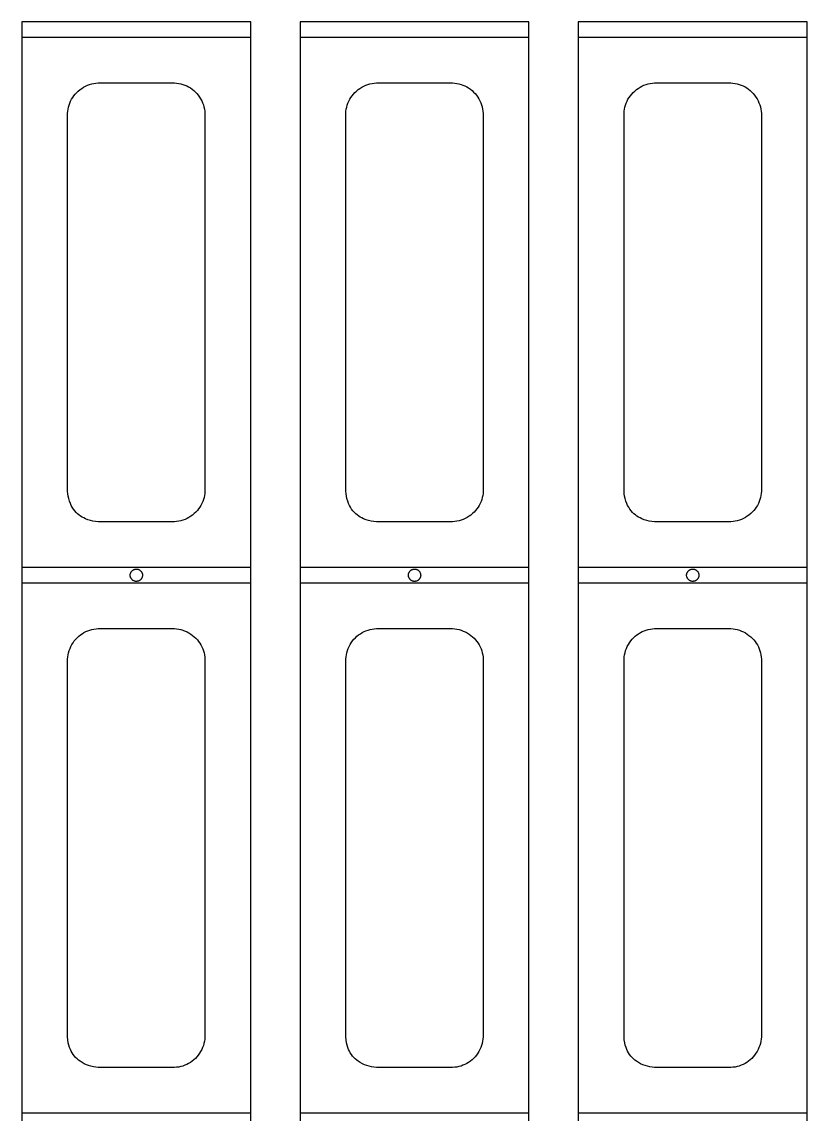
# Model space of a CAD drawing. Extents: x -75 to 75, y -42 to 42.
# Drawn here: x -28.85 to -3.12, y -5.06 to 30.72 of the extents above; entities that cross this region are included whole.
import ezdxf

# ---------------------------------------------------------------- set-up
doc = ezdxf.new("R2010")
doc.units = 0
doc.header["$MEASUREMENT"] = 0
doc.layers.get('0').update_dxf_attribs({"linetype": 'CONTINUOUS'})

msp = doc.modelspace()

# ---------------------------------------------------------------- linework, layer by layer
for p, q in [((-28.849, 30.718), (-28.849, 30.218)), ((-21.349, 30.718), (-28.849, 30.718)), ((-21.349, 30.218), (-21.349, 30.718)), ((-19.734, 30.718), (-19.734, 30.218)), ((-12.234, 30.718), (-19.734, 30.718)), ((-12.234, 30.218), (-12.234, 30.718)), ((-10.619, 30.718), (-10.619, 30.218)), ((-3.119, 30.718), (-10.619, 30.718)), ((-3.119, 30.218), (-3.119, 30.718)), ((-28.849, 30.218), (-21.349, 30.218)), ((-28.849, 30.218), (-28.849, 12.843)), ((-21.349, 12.843), (-21.349, 30.218)), ((-19.734, 30.218), (-19.734, 12.843)), ((-19.734, 30.218), (-12.234, 30.218)), ((-12.234, 12.843), (-12.234, 30.218)), ((-10.619, 30.218), (-10.619, 12.843)), ((-10.619, 30.218), (-3.119, 30.218)), ((-3.119, 12.843), (-3.119, 30.218)), ((-26.761, 28.61), (-26.696, 28.639)), ((-26.696, 28.639), (-26.629, 28.664)), ((-26.629, 28.664), (-26.56, 28.684)), ((-26.56, 28.684), (-26.491, 28.7)), ((-26.491, 28.7), (-26.42, 28.711)), ((-26.42, 28.711), (-26.349, 28.718)), ((-26.349, 28.718), (-23.849, 28.718)), ((-23.849, 28.718), (-23.779, 28.713)), ((-23.779, 28.713), (-23.71, 28.703)), ((-23.71, 28.703), (-23.642, 28.689)), ((-23.642, 28.689), (-23.575, 28.67)), ((-23.575, 28.67), (-23.51, 28.647)), ((-23.51, 28.647), (-23.446, 28.619)), ((-17.646, 28.61), (-17.581, 28.639)), ((-17.581, 28.639), (-17.514, 28.664)), ((-17.514, 28.664), (-17.445, 28.684)), ((-17.445, 28.684), (-17.376, 28.7)), ((-17.376, 28.7), (-17.305, 28.711)), ((-17.305, 28.711), (-17.234, 28.718)), ((-17.234, 28.718), (-14.734, 28.718)), ((-14.734, 28.718), (-14.665, 28.713)), ((-14.665, 28.713), (-14.596, 28.703)), ((-14.596, 28.703), (-14.527, 28.689)), ((-14.527, 28.689), (-14.46, 28.67)), ((-14.46, 28.67), (-14.395, 28.647)), ((-14.395, 28.647), (-14.331, 28.619)), ((-8.531, 28.61), (-8.466, 28.639)), ((-8.466, 28.639), (-8.399, 28.664)), ((-8.399, 28.664), (-8.331, 28.684)), ((-8.331, 28.684), (-8.261, 28.7)), ((-8.261, 28.7), (-8.19, 28.711)), ((-8.19, 28.711), (-8.119, 28.718)), ((-8.119, 28.718), (-5.619, 28.718)), ((-5.619, 28.718), (-5.55, 28.713)), ((-5.55, 28.713), (-5.481, 28.703)), ((-5.481, 28.703), (-5.413, 28.689)), ((-5.413, 28.689), (-5.346, 28.67)), ((-5.346, 28.67), (-5.28, 28.647)), ((-5.28, 28.647), (-5.216, 28.619)), ((-27.182, 28.242), (-27.142, 28.299)), ((-27.142, 28.299), (-27.098, 28.353)), ((-27.098, 28.353), (-27.051, 28.403)), ((-27.051, 28.403), (-26.998, 28.452)), ((-26.998, 28.452), (-26.943, 28.497)), ((-26.943, 28.497), (-26.885, 28.539)), ((-26.885, 28.539), (-26.824, 28.577)), ((-26.824, 28.577), (-26.761, 28.61)), ((-23.446, 28.619), (-23.384, 28.587)), ((-23.384, 28.587), (-23.325, 28.551)), ((-23.325, 28.551), (-23.268, 28.511)), ((-23.268, 28.511), (-23.214, 28.467)), ((-23.214, 28.467), (-23.163, 28.419)), ((-23.163, 28.419), (-23.114, 28.367)), ((-23.114, 28.367), (-23.069, 28.312)), ((-23.069, 28.312), (-23.027, 28.254)), ((-18.067, 28.242), (-18.027, 28.299)), ((-18.027, 28.299), (-17.983, 28.353)), ((-17.983, 28.353), (-17.936, 28.403)), ((-17.936, 28.403), (-17.884, 28.452)), ((-17.884, 28.452), (-17.828, 28.497)), ((-17.828, 28.497), (-17.77, 28.539)), ((-17.77, 28.539), (-17.709, 28.577)), ((-17.709, 28.577), (-17.646, 28.61)), ((-14.331, 28.619), (-14.269, 28.587)), ((-14.269, 28.587), (-14.21, 28.551)), ((-14.21, 28.551), (-14.153, 28.511)), ((-14.153, 28.511), (-14.099, 28.467)), ((-14.099, 28.467), (-14.048, 28.419)), ((-14.048, 28.419), (-13.999, 28.367)), ((-13.999, 28.367), (-13.954, 28.312)), ((-13.954, 28.312), (-13.912, 28.254)), ((-8.952, 28.242), (-8.912, 28.299)), ((-8.912, 28.299), (-8.868, 28.353)), ((-8.868, 28.353), (-8.821, 28.403)), ((-8.821, 28.403), (-8.769, 28.452)), ((-8.769, 28.452), (-8.713, 28.497)), ((-8.713, 28.497), (-8.655, 28.539)), ((-8.655, 28.539), (-8.594, 28.577)), ((-8.594, 28.577), (-8.531, 28.61)), ((-5.216, 28.619), (-5.154, 28.587)), ((-5.154, 28.587), (-5.095, 28.551)), ((-5.095, 28.551), (-5.038, 28.511)), ((-5.038, 28.511), (-4.984, 28.467)), ((-4.984, 28.467), (-4.933, 28.419)), ((-4.933, 28.419), (-4.884, 28.367)), ((-4.884, 28.367), (-4.839, 28.312)), ((-4.839, 28.312), (-4.798, 28.254)), ((-27.335, 27.856), (-27.32, 27.924)), ((-27.32, 27.924), (-27.302, 27.991)), ((-27.302, 27.991), (-27.278, 28.057)), ((-27.278, 28.057), (-27.25, 28.12)), ((-27.25, 28.12), (-27.218, 28.182)), ((-27.218, 28.182), (-27.182, 28.242)), ((-23.027, 28.254), (-22.99, 28.193)), ((-22.99, 28.193), (-22.956, 28.13)), ((-22.956, 28.13), (-22.927, 28.065)), ((-22.927, 28.065), (-22.902, 27.997)), ((-22.902, 27.997), (-22.882, 27.929)), ((-22.882, 27.929), (-22.866, 27.859)), ((-18.22, 27.856), (-18.205, 27.924)), ((-18.205, 27.924), (-18.187, 27.991)), ((-18.187, 27.991), (-18.163, 28.057)), ((-18.163, 28.057), (-18.136, 28.12)), ((-18.136, 28.12), (-18.104, 28.182)), ((-18.104, 28.182), (-18.067, 28.242)), ((-13.912, 28.254), (-13.875, 28.193)), ((-13.875, 28.193), (-13.841, 28.13)), ((-13.841, 28.13), (-13.812, 28.065)), ((-13.812, 28.065), (-13.787, 27.997)), ((-13.787, 27.997), (-13.767, 27.929)), ((-13.767, 27.929), (-13.751, 27.859)), ((-9.105, 27.856), (-9.091, 27.924)), ((-9.091, 27.924), (-9.072, 27.991)), ((-9.072, 27.991), (-9.048, 28.057)), ((-9.048, 28.057), (-9.021, 28.12)), ((-9.021, 28.12), (-8.989, 28.182)), ((-8.989, 28.182), (-8.952, 28.242)), ((-4.798, 28.254), (-4.76, 28.193)), ((-4.76, 28.193), (-4.727, 28.13)), ((-4.727, 28.13), (-4.697, 28.065)), ((-4.697, 28.065), (-4.673, 27.997)), ((-4.673, 27.997), (-4.652, 27.929)), ((-4.652, 27.929), (-4.637, 27.859)), ((-27.349, 27.718), (-27.344, 27.787)), ((-27.349, 15.343), (-27.349, 27.718)), ((-27.344, 27.787), (-27.335, 27.856)), ((-22.866, 27.859), (-22.855, 27.789)), ((-22.855, 27.789), (-22.849, 27.718)), ((-22.849, 27.718), (-22.849, 15.343)), ((-18.234, 27.718), (-18.229, 27.787)), ((-18.234, 15.343), (-18.234, 27.718)), ((-18.229, 27.787), (-18.22, 27.856)), ((-13.751, 27.859), (-13.74, 27.789)), ((-13.74, 27.789), (-13.734, 27.718)), ((-13.734, 27.718), (-13.734, 15.343)), ((-9.119, 27.718), (-9.114, 27.787)), ((-9.119, 15.343), (-9.119, 27.718)), ((-9.114, 27.787), (-9.105, 27.856)), ((-4.637, 27.859), (-4.625, 27.789)), ((-4.625, 27.789), (-4.619, 27.718)), ((-4.619, 27.718), (-4.619, 15.343)), ((-27.342, 15.261), (-27.349, 15.343)), ((-27.329, 15.18), (-27.342, 15.261)), ((-27.311, 15.101), (-27.329, 15.18)), ((-27.288, 15.022), (-27.311, 15.101)), ((-22.896, 15.069), (-22.919, 15.003)), ((-22.877, 15.136), (-22.896, 15.069)), ((-22.863, 15.204), (-22.877, 15.136)), ((-22.854, 15.273), (-22.863, 15.204)), ((-22.849, 15.343), (-22.854, 15.273)), ((-18.227, 15.261), (-18.234, 15.343)), ((-18.214, 15.18), (-18.227, 15.261)), ((-18.196, 15.101), (-18.214, 15.18)), ((-18.173, 15.022), (-18.196, 15.101)), ((-13.781, 15.069), (-13.805, 15.003)), ((-13.762, 15.136), (-13.781, 15.069)), ((-13.748, 15.204), (-13.762, 15.136)), ((-13.739, 15.273), (-13.748, 15.204)), ((-13.734, 15.343), (-13.739, 15.273)), ((-9.112, 15.261), (-9.119, 15.343)), ((-9.099, 15.18), (-9.112, 15.261)), ((-9.081, 15.101), (-9.099, 15.18)), ((-9.058, 15.022), (-9.081, 15.101)), ((-4.666, 15.069), (-4.69, 15.003)), ((-4.648, 15.136), (-4.666, 15.069)), ((-4.633, 15.204), (-4.648, 15.136)), ((-4.624, 15.273), (-4.633, 15.204)), ((-4.619, 15.343), (-4.624, 15.273)), ((-27.26, 14.945), (-27.288, 15.022)), ((-27.231, 14.88), (-27.26, 14.945)), ((-27.197, 14.818), (-27.231, 14.88)), ((-27.158, 14.758), (-27.197, 14.818)), ((-27.115, 14.701), (-27.158, 14.758)), ((-27.067, 14.648), (-27.115, 14.701)), ((-23.099, 14.708), (-23.147, 14.657)), ((-23.056, 14.761), (-23.099, 14.708)), ((-23.015, 14.818), (-23.056, 14.761)), ((-22.979, 14.878), (-23.015, 14.818)), ((-22.947, 14.94), (-22.979, 14.878)), ((-22.919, 15.003), (-22.947, 14.94)), ((-18.145, 14.945), (-18.173, 15.022)), ((-18.116, 14.88), (-18.145, 14.945)), ((-18.082, 14.818), (-18.116, 14.88)), ((-18.043, 14.758), (-18.082, 14.818)), ((-18, 14.701), (-18.043, 14.758)), ((-17.953, 14.648), (-18, 14.701)), ((-13.985, 14.708), (-14.032, 14.657)), ((-13.941, 14.761), (-13.985, 14.708)), ((-13.901, 14.818), (-13.941, 14.761)), ((-13.864, 14.878), (-13.901, 14.818)), ((-13.832, 14.94), (-13.864, 14.878)), ((-13.805, 15.003), (-13.832, 14.94)), ((-9.03, 14.945), (-9.058, 15.022)), ((-9.001, 14.88), (-9.03, 14.945)), ((-8.967, 14.818), (-9.001, 14.88)), ((-8.928, 14.758), (-8.967, 14.818)), ((-8.885, 14.701), (-8.928, 14.758)), ((-8.838, 14.648), (-8.885, 14.701)), ((-4.87, 14.708), (-4.917, 14.657)), ((-4.826, 14.761), (-4.87, 14.708)), ((-4.786, 14.818), (-4.826, 14.761)), ((-4.749, 14.878), (-4.786, 14.818)), ((-4.717, 14.94), (-4.749, 14.878)), ((-4.69, 15.003), (-4.717, 14.94)), ((-27.024, 14.605), (-27.067, 14.648)), ((-26.977, 14.565), (-27.024, 14.605)), ((-26.928, 14.529), (-26.977, 14.565)), ((-26.876, 14.495), (-26.928, 14.529)), ((-26.823, 14.466), (-26.876, 14.495)), ((-26.767, 14.44), (-26.823, 14.466)), ((-26.687, 14.409), (-26.767, 14.44)), ((-26.604, 14.384), (-26.687, 14.409)), ((-26.52, 14.364), (-26.604, 14.384)), ((-26.435, 14.35), (-26.52, 14.364)), ((-26.349, 14.343), (-26.435, 14.35)), ((-23.849, 14.343), (-26.349, 14.343)), ((-23.778, 14.349), (-23.849, 14.343)), ((-23.707, 14.36), (-23.778, 14.349)), ((-23.637, 14.376), (-23.707, 14.36)), ((-23.569, 14.396), (-23.637, 14.376)), ((-23.502, 14.421), (-23.569, 14.396)), ((-23.437, 14.45), (-23.502, 14.421)), ((-23.373, 14.483), (-23.437, 14.45)), ((-23.313, 14.521), (-23.373, 14.483)), ((-23.254, 14.563), (-23.313, 14.521)), ((-23.199, 14.608), (-23.254, 14.563)), ((-23.147, 14.657), (-23.199, 14.608)), ((-17.909, 14.605), (-17.953, 14.648)), ((-17.862, 14.565), (-17.909, 14.605)), ((-17.813, 14.529), (-17.862, 14.565)), ((-17.761, 14.495), (-17.813, 14.529)), ((-17.708, 14.466), (-17.761, 14.495)), ((-17.652, 14.44), (-17.708, 14.466)), ((-17.572, 14.409), (-17.652, 14.44)), ((-17.489, 14.384), (-17.572, 14.409)), ((-17.405, 14.364), (-17.489, 14.384)), ((-17.32, 14.35), (-17.405, 14.364)), ((-17.234, 14.343), (-17.32, 14.35)), ((-14.734, 14.343), (-17.234, 14.343)), ((-14.663, 14.349), (-14.734, 14.343)), ((-14.592, 14.36), (-14.663, 14.349)), ((-14.522, 14.376), (-14.592, 14.36)), ((-14.454, 14.396), (-14.522, 14.376)), ((-14.387, 14.421), (-14.454, 14.396)), ((-14.322, 14.45), (-14.387, 14.421)), ((-14.259, 14.483), (-14.322, 14.45)), ((-14.198, 14.521), (-14.259, 14.483)), ((-14.14, 14.563), (-14.198, 14.521)), ((-14.084, 14.608), (-14.14, 14.563)), ((-14.032, 14.657), (-14.084, 14.608)), ((-8.794, 14.605), (-8.838, 14.648)), ((-8.747, 14.565), (-8.794, 14.605)), ((-8.698, 14.529), (-8.747, 14.565)), ((-8.647, 14.495), (-8.698, 14.529)), ((-8.593, 14.466), (-8.647, 14.495)), ((-8.537, 14.44), (-8.593, 14.466)), ((-8.457, 14.409), (-8.537, 14.44)), ((-8.374, 14.384), (-8.457, 14.409)), ((-8.29, 14.364), (-8.374, 14.384)), ((-8.205, 14.35), (-8.29, 14.364)), ((-8.119, 14.343), (-8.205, 14.35)), ((-5.619, 14.343), (-8.119, 14.343)), ((-5.548, 14.349), (-5.619, 14.343)), ((-5.477, 14.36), (-5.548, 14.349)), ((-5.408, 14.376), (-5.477, 14.36)), ((-5.339, 14.396), (-5.408, 14.376)), ((-5.272, 14.421), (-5.339, 14.396)), ((-5.207, 14.45), (-5.272, 14.421)), ((-5.144, 14.483), (-5.207, 14.45)), ((-5.083, 14.521), (-5.144, 14.483)), ((-5.025, 14.563), (-5.083, 14.521)), ((-4.969, 14.608), (-5.025, 14.563)), ((-4.917, 14.657), (-4.969, 14.608)), ((-28.849, 12.843), (-28.849, 12.343)), ((-21.349, 12.843), (-28.849, 12.843)), ((-25.299, 12.593), (-25.298, 12.61)), ((-25.298, 12.579), (-25.299, 12.593)), ((-25.298, 12.61), (-25.296, 12.627)), ((-25.297, 12.566), (-25.298, 12.579)), ((-25.295, 12.553), (-25.297, 12.566)), ((-25.296, 12.627), (-25.292, 12.643)), ((-25.292, 12.54), (-25.295, 12.553)), ((-25.292, 12.643), (-25.288, 12.659)), ((-25.288, 12.527), (-25.292, 12.54)), ((-25.288, 12.659), (-25.283, 12.671)), ((-25.284, 12.514), (-25.288, 12.527)), ((-25.283, 12.671), (-25.277, 12.683)), ((-25.277, 12.683), (-25.271, 12.695)), ((-25.271, 12.695), (-25.263, 12.706)), ((-25.263, 12.706), (-25.255, 12.716)), ((-25.255, 12.716), (-25.247, 12.727)), ((-25.247, 12.727), (-25.238, 12.736)), ((-25.238, 12.736), (-25.228, 12.745)), ((-25.228, 12.745), (-25.217, 12.753)), ((-25.217, 12.753), (-25.206, 12.761)), ((-25.206, 12.761), (-25.195, 12.768)), ((-25.195, 12.768), (-25.183, 12.774)), ((-25.183, 12.774), (-25.171, 12.779)), ((-25.171, 12.779), (-25.158, 12.783)), ((-25.158, 12.783), (-25.146, 12.787)), ((-25.146, 12.787), (-25.133, 12.79)), ((-25.133, 12.79), (-25.119, 12.792)), ((-25.119, 12.792), (-25.106, 12.793)), ((-25.106, 12.793), (-25.093, 12.793)), ((-25.093, 12.793), (-25.08, 12.792)), ((-25.08, 12.792), (-25.066, 12.79)), ((-25.066, 12.79), (-25.053, 12.788)), ((-25.053, 12.788), (-25.04, 12.785)), ((-25.04, 12.785), (-25.028, 12.78)), ((-25.028, 12.78), (-25.015, 12.775)), ((-25.015, 12.775), (-25.003, 12.769)), ((-25.003, 12.769), (-24.992, 12.763)), ((-24.992, 12.763), (-24.981, 12.756)), ((-24.981, 12.756), (-24.97, 12.747)), ((-24.97, 12.747), (-24.96, 12.739)), ((-24.96, 12.739), (-24.951, 12.729)), ((-24.951, 12.729), (-24.942, 12.719)), ((-24.942, 12.719), (-24.934, 12.709)), ((-24.934, 12.709), (-24.926, 12.698)), ((-24.926, 12.698), (-24.92, 12.686)), ((-24.92, 12.686), (-24.914, 12.674)), ((-24.914, 12.674), (-24.909, 12.662)), ((-24.909, 12.662), (-24.905, 12.649)), ((-24.905, 12.531), (-24.909, 12.519)), ((-24.905, 12.649), (-24.901, 12.637)), ((-24.902, 12.544), (-24.905, 12.531)), ((-24.899, 12.557), (-24.902, 12.544)), ((-24.901, 12.637), (-24.899, 12.624)), ((-24.899, 12.624), (-24.897, 12.61)), ((-24.897, 12.571), (-24.899, 12.557)), ((-24.897, 12.61), (-24.896, 12.597)), ((-24.896, 12.584), (-24.897, 12.571)), ((-24.896, 12.597), (-24.896, 12.584)), ((-21.349, 12.343), (-21.349, 12.843)), ((-19.734, 12.843), (-19.734, 12.343)), ((-12.234, 12.843), (-19.734, 12.843)), ((-16.184, 12.593), (-16.183, 12.61)), ((-16.184, 12.579), (-16.184, 12.593)), ((-16.182, 12.566), (-16.184, 12.579)), ((-16.183, 12.61), (-16.181, 12.627)), ((-16.18, 12.553), (-16.182, 12.566)), ((-16.181, 12.627), (-16.177, 12.643)), ((-16.177, 12.54), (-16.18, 12.553)), ((-16.177, 12.643), (-16.173, 12.659)), ((-16.173, 12.527), (-16.177, 12.54)), ((-16.173, 12.659), (-16.168, 12.671)), ((-16.169, 12.514), (-16.173, 12.527)), ((-16.168, 12.671), (-16.162, 12.683)), ((-16.162, 12.683), (-16.156, 12.695)), ((-16.156, 12.695), (-16.149, 12.706)), ((-16.149, 12.706), (-16.141, 12.716)), ((-16.141, 12.716), (-16.132, 12.727)), ((-16.132, 12.727), (-16.123, 12.736)), ((-16.123, 12.736), (-16.113, 12.745)), ((-16.113, 12.745), (-16.102, 12.753)), ((-16.102, 12.753), (-16.092, 12.761)), ((-16.092, 12.761), (-16.08, 12.768)), ((-16.08, 12.768), (-16.068, 12.774)), ((-16.068, 12.774), (-16.056, 12.779)), ((-16.056, 12.779), (-16.043, 12.783)), ((-16.043, 12.783), (-16.031, 12.787)), ((-16.031, 12.787), (-16.018, 12.79)), ((-16.018, 12.79), (-16.004, 12.792)), ((-16.004, 12.792), (-15.991, 12.793)), ((-15.991, 12.793), (-15.978, 12.793)), ((-15.978, 12.793), (-15.965, 12.792)), ((-15.965, 12.792), (-15.951, 12.79)), ((-15.951, 12.79), (-15.938, 12.788)), ((-15.938, 12.788), (-15.926, 12.785)), ((-15.926, 12.785), (-15.913, 12.78)), ((-15.913, 12.78), (-15.901, 12.775)), ((-15.901, 12.775), (-15.889, 12.769)), ((-15.889, 12.769), (-15.877, 12.763)), ((-15.877, 12.763), (-15.866, 12.756)), ((-15.866, 12.756), (-15.855, 12.747)), ((-15.855, 12.747), (-15.845, 12.739)), ((-15.845, 12.739), (-15.836, 12.729)), ((-15.836, 12.729), (-15.827, 12.719)), ((-15.827, 12.719), (-15.819, 12.709)), ((-15.819, 12.709), (-15.812, 12.698)), ((-15.812, 12.698), (-15.805, 12.686)), ((-15.805, 12.686), (-15.799, 12.674)), ((-15.799, 12.674), (-15.794, 12.662)), ((-15.79, 12.531), (-15.795, 12.519)), ((-15.794, 12.662), (-15.79, 12.649)), ((-15.79, 12.649), (-15.786, 12.637)), ((-15.787, 12.544), (-15.79, 12.531)), ((-15.784, 12.557), (-15.787, 12.544)), ((-15.786, 12.637), (-15.784, 12.624)), ((-15.784, 12.624), (-15.782, 12.61)), ((-15.782, 12.571), (-15.784, 12.557)), ((-15.782, 12.61), (-15.781, 12.597)), ((-15.781, 12.584), (-15.782, 12.571)), ((-15.781, 12.597), (-15.781, 12.584)), ((-12.234, 12.343), (-12.234, 12.843)), ((-10.619, 12.843), (-10.619, 12.343)), ((-3.119, 12.843), (-10.619, 12.843)), ((-7.069, 12.593), (-7.068, 12.61)), ((-7.069, 12.579), (-7.069, 12.593)), ((-7.067, 12.566), (-7.069, 12.579)), ((-7.068, 12.61), (-7.066, 12.627)), ((-7.065, 12.553), (-7.067, 12.566)), ((-7.066, 12.627), (-7.063, 12.643)), ((-7.062, 12.54), (-7.065, 12.553)), ((-7.063, 12.643), (-7.058, 12.659)), ((-7.059, 12.527), (-7.062, 12.54)), ((-7.054, 12.514), (-7.059, 12.527)), ((-7.058, 12.659), (-7.053, 12.671)), ((-7.053, 12.671), (-7.047, 12.683)), ((-7.047, 12.683), (-7.041, 12.695)), ((-7.041, 12.695), (-7.034, 12.706)), ((-7.034, 12.706), (-7.026, 12.716)), ((-7.026, 12.716), (-7.017, 12.727)), ((-7.017, 12.727), (-7.008, 12.736)), ((-7.008, 12.736), (-6.998, 12.745)), ((-6.998, 12.745), (-6.988, 12.753)), ((-6.988, 12.753), (-6.977, 12.761)), ((-6.977, 12.761), (-6.965, 12.768)), ((-6.965, 12.768), (-6.953, 12.774)), ((-6.953, 12.774), (-6.941, 12.779)), ((-6.941, 12.779), (-6.929, 12.783)), ((-6.929, 12.783), (-6.916, 12.787)), ((-6.916, 12.787), (-6.903, 12.79)), ((-6.903, 12.79), (-6.89, 12.792)), ((-6.89, 12.792), (-6.876, 12.793)), ((-6.876, 12.793), (-6.863, 12.793)), ((-6.863, 12.793), (-6.85, 12.792)), ((-6.85, 12.792), (-6.837, 12.79)), ((-6.837, 12.79), (-6.823, 12.788)), ((-6.823, 12.788), (-6.811, 12.785)), ((-6.811, 12.785), (-6.798, 12.78)), ((-6.798, 12.78), (-6.786, 12.775)), ((-6.786, 12.775), (-6.774, 12.769)), ((-6.774, 12.769), (-6.762, 12.763)), ((-6.762, 12.763), (-6.751, 12.756)), ((-6.751, 12.756), (-6.74, 12.747)), ((-6.74, 12.747), (-6.73, 12.739)), ((-6.73, 12.739), (-6.721, 12.729)), ((-6.721, 12.729), (-6.712, 12.719)), ((-6.712, 12.719), (-6.704, 12.709)), ((-6.704, 12.709), (-6.697, 12.698)), ((-6.697, 12.698), (-6.69, 12.686)), ((-6.69, 12.686), (-6.684, 12.674)), ((-6.684, 12.674), (-6.679, 12.662)), ((-6.675, 12.531), (-6.68, 12.519)), ((-6.679, 12.662), (-6.675, 12.649)), ((-6.675, 12.649), (-6.671, 12.637)), ((-6.672, 12.544), (-6.675, 12.531)), ((-6.669, 12.557), (-6.672, 12.544)), ((-6.671, 12.637), (-6.669, 12.624)), ((-6.669, 12.624), (-6.667, 12.61)), ((-6.667, 12.571), (-6.669, 12.557)), ((-6.667, 12.61), (-6.666, 12.597)), ((-6.666, 12.584), (-6.667, 12.571)), ((-6.666, 12.597), (-6.666, 12.584)), ((-3.119, 12.343), (-3.119, 12.843)), ((-28.849, 12.343), (-21.349, 12.343)), ((-28.849, 12.343), (-28.849, -5.032)), ((-25.278, 12.502), (-25.284, 12.514)), ((-25.272, 12.491), (-25.278, 12.502)), ((-25.265, 12.479), (-25.272, 12.491)), ((-25.257, 12.468), (-25.265, 12.479)), ((-25.249, 12.458), (-25.257, 12.468)), ((-25.239, 12.448), (-25.249, 12.458)), ((-25.23, 12.439), (-25.239, 12.448)), ((-25.219, 12.431), (-25.23, 12.439)), ((-25.208, 12.423), (-25.219, 12.431)), ((-25.197, 12.416), (-25.208, 12.423)), ((-25.185, 12.41), (-25.197, 12.416)), ((-25.173, 12.405), (-25.185, 12.41)), ((-25.161, 12.4), (-25.173, 12.405)), ((-25.148, 12.396), (-25.161, 12.4)), ((-25.135, 12.393), (-25.148, 12.396)), ((-25.122, 12.391), (-25.135, 12.393)), ((-25.108, 12.39), (-25.122, 12.391)), ((-25.095, 12.39), (-25.108, 12.39)), ((-25.082, 12.39), (-25.095, 12.39)), ((-25.069, 12.392), (-25.082, 12.39)), ((-25.055, 12.394), (-25.069, 12.392)), ((-25.042, 12.397), (-25.055, 12.394)), ((-25.03, 12.401), (-25.042, 12.397)), ((-25.017, 12.406), (-25.03, 12.401)), ((-25.005, 12.412), (-25.017, 12.406)), ((-24.994, 12.419), (-25.005, 12.412)), ((-24.982, 12.426), (-24.994, 12.419)), ((-24.972, 12.434), (-24.982, 12.426)), ((-24.962, 12.442), (-24.972, 12.434)), ((-24.952, 12.452), (-24.962, 12.442)), ((-24.943, 12.462), (-24.952, 12.452)), ((-24.935, 12.472), (-24.943, 12.462)), ((-24.927, 12.483), (-24.935, 12.472)), ((-24.921, 12.495), (-24.927, 12.483)), ((-24.915, 12.507), (-24.921, 12.495)), ((-24.909, 12.519), (-24.915, 12.507)), ((-21.349, -5.032), (-21.349, 12.343)), ((-19.734, 12.343), (-19.734, -5.032)), ((-19.734, 12.343), (-12.234, 12.343)), ((-16.163, 12.502), (-16.169, 12.514)), ((-16.157, 12.491), (-16.163, 12.502)), ((-16.15, 12.479), (-16.157, 12.491)), ((-16.142, 12.468), (-16.15, 12.479)), ((-16.134, 12.458), (-16.142, 12.468)), ((-16.125, 12.448), (-16.134, 12.458)), ((-16.115, 12.439), (-16.125, 12.448)), ((-16.104, 12.431), (-16.115, 12.439)), ((-16.094, 12.423), (-16.104, 12.431)), ((-16.082, 12.416), (-16.094, 12.423)), ((-16.07, 12.41), (-16.082, 12.416)), ((-16.058, 12.405), (-16.07, 12.41)), ((-16.046, 12.4), (-16.058, 12.405)), ((-16.033, 12.396), (-16.046, 12.4)), ((-16.02, 12.393), (-16.033, 12.396)), ((-16.007, 12.391), (-16.02, 12.393)), ((-15.994, 12.39), (-16.007, 12.391)), ((-15.98, 12.39), (-15.994, 12.39)), ((-15.967, 12.39), (-15.98, 12.39)), ((-15.954, 12.392), (-15.967, 12.39)), ((-15.941, 12.394), (-15.954, 12.392)), ((-15.928, 12.397), (-15.941, 12.394)), ((-15.915, 12.401), (-15.928, 12.397)), ((-15.902, 12.406), (-15.915, 12.401)), ((-15.89, 12.412), (-15.902, 12.406)), ((-15.879, 12.419), (-15.89, 12.412)), ((-15.868, 12.426), (-15.879, 12.419)), ((-15.857, 12.434), (-15.868, 12.426)), ((-15.847, 12.442), (-15.857, 12.434)), ((-15.837, 12.452), (-15.847, 12.442)), ((-15.828, 12.462), (-15.837, 12.452)), ((-15.82, 12.472), (-15.828, 12.462)), ((-15.813, 12.483), (-15.82, 12.472)), ((-15.806, 12.495), (-15.813, 12.483)), ((-15.8, 12.507), (-15.806, 12.495)), ((-15.795, 12.519), (-15.8, 12.507)), ((-12.234, -5.032), (-12.234, 12.343)), ((-10.619, 12.343), (-10.619, -5.032)), ((-10.619, 12.343), (-3.119, 12.343)), ((-7.048, 12.502), (-7.054, 12.514)), ((-7.042, 12.491), (-7.048, 12.502)), ((-7.035, 12.479), (-7.042, 12.491)), ((-7.027, 12.468), (-7.035, 12.479)), ((-7.019, 12.458), (-7.027, 12.468)), ((-7.01, 12.448), (-7.019, 12.458)), ((-7, 12.439), (-7.01, 12.448)), ((-6.99, 12.431), (-7, 12.439)), ((-6.979, 12.423), (-6.99, 12.431)), ((-6.967, 12.416), (-6.979, 12.423)), ((-6.956, 12.41), (-6.967, 12.416)), ((-6.943, 12.405), (-6.956, 12.41)), ((-6.931, 12.4), (-6.943, 12.405)), ((-6.918, 12.396), (-6.931, 12.4)), ((-6.905, 12.393), (-6.918, 12.396)), ((-6.892, 12.391), (-6.905, 12.393)), ((-6.879, 12.39), (-6.892, 12.391)), ((-6.865, 12.39), (-6.879, 12.39)), ((-6.852, 12.39), (-6.865, 12.39)), ((-6.839, 12.392), (-6.852, 12.39)), ((-6.826, 12.394), (-6.839, 12.392)), ((-6.813, 12.397), (-6.826, 12.394)), ((-6.8, 12.401), (-6.813, 12.397)), ((-6.788, 12.406), (-6.8, 12.401)), ((-6.776, 12.412), (-6.788, 12.406)), ((-6.764, 12.419), (-6.776, 12.412)), ((-6.753, 12.426), (-6.764, 12.419)), ((-6.742, 12.434), (-6.753, 12.426)), ((-6.732, 12.442), (-6.742, 12.434)), ((-6.722, 12.452), (-6.732, 12.442)), ((-6.713, 12.462), (-6.722, 12.452)), ((-6.705, 12.472), (-6.713, 12.462)), ((-6.698, 12.483), (-6.705, 12.472)), ((-6.691, 12.495), (-6.698, 12.483)), ((-6.685, 12.507), (-6.691, 12.495)), ((-6.68, 12.519), (-6.685, 12.507)), ((-3.119, -5.032), (-3.119, 12.343)), ((-26.814, 10.712), (-26.752, 10.744)), ((-26.752, 10.744), (-26.688, 10.772)), ((-26.688, 10.772), (-26.622, 10.795)), ((-26.622, 10.795), (-26.555, 10.814)), ((-26.555, 10.814), (-26.487, 10.828)), ((-26.487, 10.828), (-26.418, 10.838)), ((-26.418, 10.838), (-26.349, 10.843)), ((-26.349, 10.843), (-23.849, 10.843)), ((-23.849, 10.843), (-23.778, 10.836)), ((-23.778, 10.836), (-23.707, 10.825)), ((-23.707, 10.825), (-23.637, 10.809)), ((-23.637, 10.809), (-23.569, 10.789)), ((-23.569, 10.789), (-23.502, 10.764)), ((-23.502, 10.764), (-23.437, 10.735)), ((-23.437, 10.735), (-23.373, 10.702)), ((-17.699, 10.712), (-17.637, 10.744)), ((-17.637, 10.744), (-17.573, 10.772)), ((-17.573, 10.772), (-17.507, 10.795)), ((-17.507, 10.795), (-17.44, 10.814)), ((-17.44, 10.814), (-17.372, 10.828)), ((-17.372, 10.828), (-17.303, 10.838)), ((-17.303, 10.838), (-17.234, 10.843)), ((-17.234, 10.843), (-14.734, 10.843)), ((-14.734, 10.843), (-14.663, 10.836)), ((-14.663, 10.836), (-14.592, 10.825)), ((-14.592, 10.825), (-14.522, 10.809)), ((-14.522, 10.809), (-14.454, 10.789)), ((-14.454, 10.789), (-14.387, 10.764)), ((-14.387, 10.764), (-14.322, 10.735)), ((-14.322, 10.735), (-14.259, 10.702)), ((-8.584, 10.712), (-8.522, 10.744)), ((-8.522, 10.744), (-8.458, 10.772)), ((-8.458, 10.772), (-8.393, 10.795)), ((-8.393, 10.795), (-8.326, 10.814)), ((-8.326, 10.814), (-8.257, 10.828)), ((-8.257, 10.828), (-8.188, 10.838)), ((-8.188, 10.838), (-8.119, 10.843)), ((-8.119, 10.843), (-5.619, 10.843)), ((-5.619, 10.843), (-5.548, 10.836)), ((-5.548, 10.836), (-5.477, 10.825)), ((-5.477, 10.825), (-5.408, 10.809)), ((-5.408, 10.809), (-5.339, 10.789)), ((-5.339, 10.789), (-5.272, 10.764)), ((-5.272, 10.764), (-5.207, 10.735)), ((-5.207, 10.735), (-5.144, 10.702)), ((-27.208, 10.318), (-27.17, 10.379)), ((-27.17, 10.379), (-27.129, 10.437)), ((-27.129, 10.437), (-27.084, 10.492)), ((-27.084, 10.492), (-27.035, 10.544)), ((-27.035, 10.544), (-26.984, 10.592)), ((-26.984, 10.592), (-26.93, 10.636)), ((-26.93, 10.636), (-26.873, 10.676)), ((-26.873, 10.676), (-26.814, 10.712)), ((-23.373, 10.702), (-23.313, 10.664)), ((-23.313, 10.664), (-23.254, 10.622)), ((-23.254, 10.622), (-23.199, 10.577)), ((-23.199, 10.577), (-23.147, 10.528)), ((-23.147, 10.528), (-23.099, 10.478)), ((-23.099, 10.478), (-23.056, 10.424)), ((-23.056, 10.424), (-23.015, 10.367)), ((-18.093, 10.318), (-18.055, 10.379)), ((-18.055, 10.379), (-18.014, 10.437)), ((-18.014, 10.437), (-17.969, 10.492)), ((-17.969, 10.492), (-17.92, 10.544)), ((-17.92, 10.544), (-17.869, 10.592)), ((-17.869, 10.592), (-17.815, 10.636)), ((-17.815, 10.636), (-17.758, 10.676)), ((-17.758, 10.676), (-17.699, 10.712)), ((-14.259, 10.702), (-14.198, 10.664)), ((-14.198, 10.664), (-14.14, 10.622)), ((-14.14, 10.622), (-14.084, 10.577)), ((-14.084, 10.577), (-14.032, 10.528)), ((-14.032, 10.528), (-13.985, 10.478)), ((-13.985, 10.478), (-13.941, 10.424)), ((-13.941, 10.424), (-13.901, 10.367)), ((-8.978, 10.318), (-8.941, 10.379)), ((-8.941, 10.379), (-8.899, 10.437)), ((-8.899, 10.437), (-8.854, 10.492)), ((-8.854, 10.492), (-8.805, 10.544)), ((-8.805, 10.544), (-8.754, 10.592)), ((-8.754, 10.592), (-8.7, 10.636)), ((-8.7, 10.636), (-8.643, 10.676)), ((-8.643, 10.676), (-8.584, 10.712)), ((-5.144, 10.702), (-5.083, 10.664)), ((-5.083, 10.664), (-5.025, 10.622)), ((-5.025, 10.622), (-4.969, 10.577)), ((-4.969, 10.577), (-4.917, 10.528)), ((-4.917, 10.528), (-4.87, 10.478)), ((-4.87, 10.478), (-4.826, 10.424)), ((-4.826, 10.424), (-4.786, 10.367)), ((-27.331, 9.984), (-27.316, 10.054)), ((-27.316, 10.054), (-27.295, 10.122)), ((-27.295, 10.122), (-27.27, 10.19)), ((-27.27, 10.19), (-27.241, 10.255)), ((-27.241, 10.255), (-27.208, 10.318)), ((-23.015, 10.367), (-22.979, 10.307)), ((-22.979, 10.307), (-22.947, 10.245)), ((-22.947, 10.245), (-22.919, 10.182)), ((-22.919, 10.182), (-22.896, 10.116)), ((-22.896, 10.116), (-22.877, 10.049)), ((-22.877, 10.049), (-22.863, 9.981)), ((-18.216, 9.984), (-18.201, 10.054)), ((-18.201, 10.054), (-18.18, 10.122)), ((-18.18, 10.122), (-18.156, 10.19)), ((-18.156, 10.19), (-18.126, 10.255)), ((-18.126, 10.255), (-18.093, 10.318)), ((-13.901, 10.367), (-13.864, 10.307)), ((-13.864, 10.307), (-13.832, 10.245)), ((-13.832, 10.245), (-13.805, 10.182)), ((-13.805, 10.182), (-13.781, 10.116)), ((-13.781, 10.116), (-13.762, 10.049)), ((-13.762, 10.049), (-13.748, 9.981)), ((-9.102, 9.984), (-9.086, 10.054)), ((-9.086, 10.054), (-9.066, 10.122)), ((-9.066, 10.122), (-9.041, 10.19)), ((-9.041, 10.19), (-9.012, 10.255)), ((-9.012, 10.255), (-8.978, 10.318)), ((-4.786, 10.367), (-4.749, 10.307)), ((-4.749, 10.307), (-4.717, 10.245)), ((-4.717, 10.245), (-4.69, 10.182)), ((-4.69, 10.182), (-4.666, 10.116)), ((-4.666, 10.116), (-4.648, 10.049)), ((-4.648, 10.049), (-4.633, 9.981)), ((-27.349, 9.843), (-27.342, 9.914)), ((-27.349, -2.532), (-27.349, 9.843)), ((-27.342, 9.914), (-27.331, 9.984)), ((-22.863, 9.981), (-22.854, 9.912)), ((-22.854, 9.912), (-22.849, 9.843)), ((-22.849, 9.843), (-22.849, -2.532)), ((-18.234, 9.843), (-18.228, 9.914)), ((-18.234, -2.532), (-18.234, 9.843)), ((-18.228, 9.914), (-18.216, 9.984)), ((-13.748, 9.981), (-13.739, 9.912)), ((-13.739, 9.912), (-13.734, 9.843)), ((-13.734, 9.843), (-13.734, -2.532)), ((-9.119, 9.843), (-9.113, 9.914)), ((-9.119, -2.532), (-9.119, 9.843)), ((-9.113, 9.914), (-9.102, 9.984)), ((-4.633, 9.981), (-4.624, 9.912)), ((-4.624, 9.912), (-4.619, 9.843)), ((-4.619, 9.843), (-4.619, -2.532)), ((-27.341, -2.629), (-27.349, -2.532)), ((-27.327, -2.725), (-27.341, -2.629)), ((-27.308, -2.805), (-27.327, -2.725)), ((-27.284, -2.883), (-27.308, -2.805)), ((-22.902, -2.812), (-22.927, -2.879)), ((-22.882, -2.744), (-22.902, -2.812)), ((-22.866, -2.674), (-22.882, -2.744)), ((-22.855, -2.604), (-22.866, -2.674)), ((-22.849, -2.532), (-22.855, -2.604)), ((-18.226, -2.629), (-18.234, -2.532)), ((-18.212, -2.725), (-18.226, -2.629)), ((-18.193, -2.805), (-18.212, -2.725)), ((-18.169, -2.883), (-18.193, -2.805)), ((-13.787, -2.812), (-13.812, -2.879)), ((-13.767, -2.744), (-13.787, -2.812)), ((-13.751, -2.674), (-13.767, -2.744)), ((-13.74, -2.604), (-13.751, -2.674)), ((-13.734, -2.532), (-13.74, -2.604)), ((-9.111, -2.629), (-9.119, -2.532)), ((-9.097, -2.725), (-9.111, -2.629)), ((-9.079, -2.805), (-9.097, -2.725)), ((-9.054, -2.883), (-9.079, -2.805)), ((-4.673, -2.812), (-4.697, -2.879)), ((-4.652, -2.744), (-4.673, -2.812)), ((-4.637, -2.674), (-4.652, -2.744)), ((-4.625, -2.604), (-4.637, -2.674)), ((-4.619, -2.532), (-4.625, -2.604)), ((-27.26, -2.942), (-27.284, -2.883)), ((-27.233, -2.999), (-27.26, -2.942)), ((-27.201, -3.054), (-27.233, -2.999)), ((-27.166, -3.107), (-27.201, -3.054)), ((-27.128, -3.157), (-27.166, -3.107)), ((-27.086, -3.205), (-27.128, -3.157)), ((-27.041, -3.249), (-27.086, -3.205)), ((-23.114, -3.182), (-23.163, -3.234)), ((-23.069, -3.127), (-23.114, -3.182)), ((-23.027, -3.069), (-23.069, -3.127)), ((-22.99, -3.008), (-23.027, -3.069)), ((-22.956, -2.945), (-22.99, -3.008)), ((-22.927, -2.879), (-22.956, -2.945)), ((-18.145, -2.942), (-18.169, -2.883)), ((-18.118, -2.999), (-18.145, -2.942)), ((-18.087, -3.054), (-18.118, -2.999)), ((-18.052, -3.107), (-18.087, -3.054)), ((-18.013, -3.157), (-18.052, -3.107)), ((-17.971, -3.205), (-18.013, -3.157)), ((-17.926, -3.249), (-17.971, -3.205)), ((-13.999, -3.182), (-14.048, -3.234)), ((-13.954, -3.127), (-13.999, -3.182)), ((-13.912, -3.069), (-13.954, -3.127)), ((-13.875, -3.008), (-13.912, -3.069)), ((-13.841, -2.945), (-13.875, -3.008)), ((-13.812, -2.879), (-13.841, -2.945)), ((-9.031, -2.942), (-9.054, -2.883)), ((-9.003, -2.999), (-9.031, -2.942)), ((-8.972, -3.054), (-9.003, -2.999)), ((-8.937, -3.107), (-8.972, -3.054)), ((-8.898, -3.157), (-8.937, -3.107)), ((-8.856, -3.205), (-8.898, -3.157)), ((-8.811, -3.249), (-8.856, -3.205)), ((-4.884, -3.182), (-4.933, -3.234)), ((-4.839, -3.127), (-4.884, -3.182)), ((-4.798, -3.069), (-4.839, -3.127)), ((-4.76, -3.008), (-4.798, -3.069)), ((-4.727, -2.945), (-4.76, -3.008)), ((-4.697, -2.879), (-4.727, -2.945)), ((-26.993, -3.29), (-27.041, -3.249)), ((-26.942, -3.328), (-26.993, -3.29)), ((-26.875, -3.371), (-26.942, -3.328)), ((-26.806, -3.41), (-26.875, -3.371)), ((-26.734, -3.443), (-26.806, -3.41)), ((-26.66, -3.472), (-26.734, -3.443)), ((-26.584, -3.495), (-26.66, -3.472)), ((-26.506, -3.513), (-26.584, -3.495)), ((-26.428, -3.525), (-26.506, -3.513)), ((-26.349, -3.532), (-26.428, -3.525)), ((-23.849, -3.532), (-26.349, -3.532)), ((-23.779, -3.528), (-23.849, -3.532)), ((-23.71, -3.518), (-23.779, -3.528)), ((-23.642, -3.504), (-23.71, -3.518)), ((-23.575, -3.485), (-23.642, -3.504)), ((-23.51, -3.462), (-23.575, -3.485)), ((-23.446, -3.434), (-23.51, -3.462)), ((-23.384, -3.402), (-23.446, -3.434)), ((-23.325, -3.366), (-23.384, -3.402)), ((-23.268, -3.326), (-23.325, -3.366)), ((-23.214, -3.282), (-23.268, -3.326)), ((-23.163, -3.234), (-23.214, -3.282)), ((-17.878, -3.29), (-17.926, -3.249)), ((-17.827, -3.328), (-17.878, -3.29)), ((-17.761, -3.371), (-17.827, -3.328)), ((-17.691, -3.41), (-17.761, -3.371)), ((-17.619, -3.443), (-17.691, -3.41)), ((-17.545, -3.472), (-17.619, -3.443)), ((-17.469, -3.495), (-17.545, -3.472)), ((-17.391, -3.513), (-17.469, -3.495)), ((-17.313, -3.525), (-17.391, -3.513)), ((-17.234, -3.532), (-17.313, -3.525)), ((-14.734, -3.532), (-17.234, -3.532)), ((-14.665, -3.528), (-14.734, -3.532)), ((-14.596, -3.518), (-14.665, -3.528)), ((-14.527, -3.504), (-14.596, -3.518)), ((-14.46, -3.485), (-14.527, -3.504)), ((-14.395, -3.462), (-14.46, -3.485)), ((-14.331, -3.434), (-14.395, -3.462)), ((-14.269, -3.402), (-14.331, -3.434)), ((-14.21, -3.366), (-14.269, -3.402)), ((-14.153, -3.326), (-14.21, -3.366)), ((-14.099, -3.282), (-14.153, -3.326)), ((-14.048, -3.234), (-14.099, -3.282)), ((-8.763, -3.29), (-8.811, -3.249)), ((-8.712, -3.328), (-8.763, -3.29)), ((-8.646, -3.371), (-8.712, -3.328)), ((-8.576, -3.41), (-8.646, -3.371)), ((-8.504, -3.443), (-8.576, -3.41)), ((-8.43, -3.472), (-8.504, -3.443)), ((-8.354, -3.495), (-8.43, -3.472)), ((-8.277, -3.513), (-8.354, -3.495)), ((-8.198, -3.525), (-8.277, -3.513)), ((-8.119, -3.532), (-8.198, -3.525)), ((-5.619, -3.532), (-8.119, -3.532)), ((-5.55, -3.528), (-5.619, -3.532)), ((-5.481, -3.518), (-5.55, -3.528)), ((-5.413, -3.504), (-5.481, -3.518)), ((-5.346, -3.485), (-5.413, -3.504)), ((-5.28, -3.462), (-5.346, -3.485)), ((-5.216, -3.434), (-5.28, -3.462)), ((-5.154, -3.402), (-5.216, -3.434)), ((-5.095, -3.366), (-5.154, -3.402)), ((-5.038, -3.326), (-5.095, -3.366)), ((-4.984, -3.282), (-5.038, -3.326)), ((-4.933, -3.234), (-4.984, -3.282)), ((-21.349, -5.032), (-28.849, -5.032)), ((-28.849, -5.032), (-28.849, -5.532)), ((-21.349, -5.532), (-21.349, -5.032)), ((-19.734, -5.032), (-19.734, -5.532)), ((-12.234, -5.032), (-19.734, -5.032)), ((-12.234, -5.532), (-12.234, -5.032)), ((-3.119, -5.032), (-10.619, -5.032)), ((-10.619, -5.032), (-10.619, -5.532)), ((-3.119, -5.532), (-3.119, -5.032))]:
    msp.add_line(p, q)

doc.saveas('drawing.dxf')
